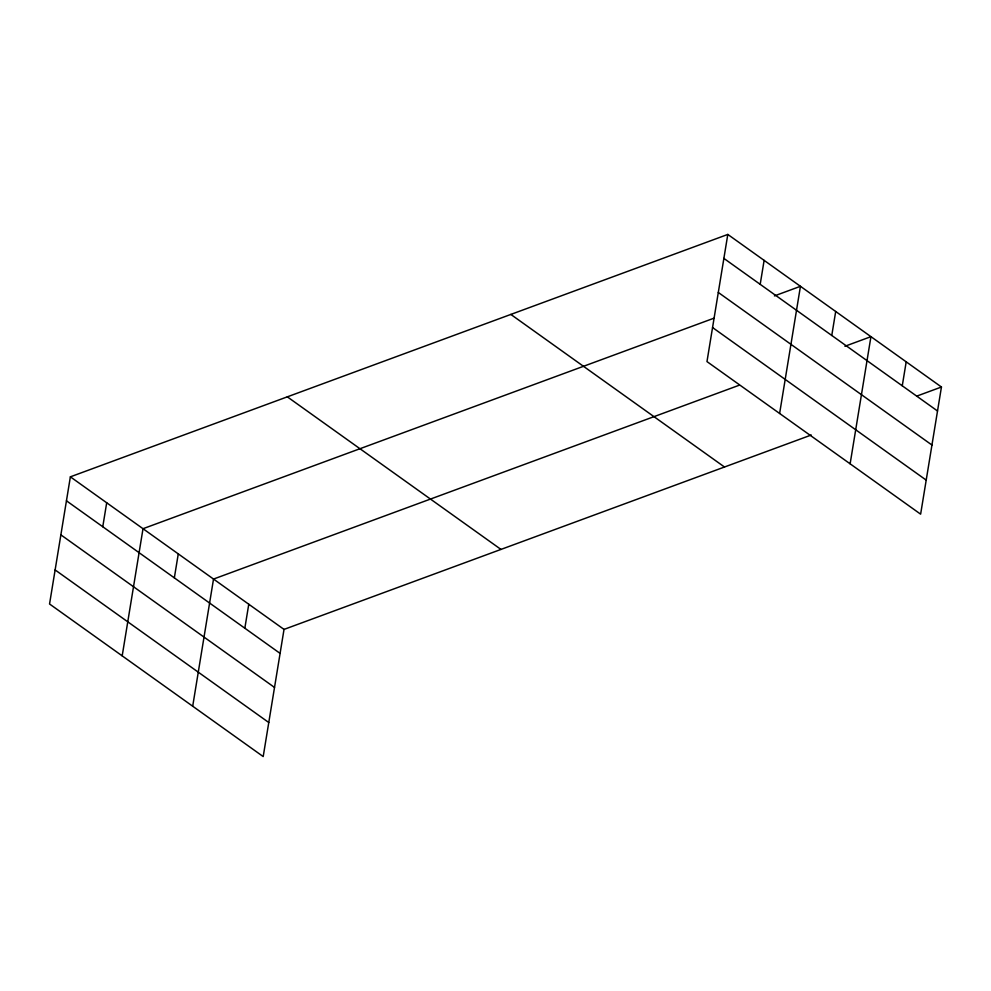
<?xml version="1.0" encoding="UTF-8"?>
<svg xmlns="http://www.w3.org/2000/svg" width="991" height="991" viewBox="0 0 991 991"><rect width="100%" height="100%" fill="white"/><g stroke="black" fill="none" stroke-linecap="round" stroke-linejoin="round"><path stroke-width="1.49" d="M727.803 234.433L706.979 361.591L920.627 514.168L941.45 387.01L727.803 234.433L70.373 476.832L49.55 603.99L263.197 756.567L284.021 629.409L811.282 435.012M102.767 526.741L106.694 502.771M122.19 655.856L143.014 528.711L713.656 318.309M174.342 577.864L178.269 553.882M192.7 706.211L213.523 579.066L739.323 385.189M244.839 628.207L248.766 604.237M760.196 284.343L764.123 260.373M779.62 413.458L800.443 286.312L774.405 295.913M831.771 335.466L835.698 311.484M850.129 463.813L870.94 336.667L844.914 346.268M902.268 385.809L906.195 361.839M916.861 396.078L941.45 387.01M723.876 258.403L937.523 410.992M718.302 292.456L931.949 445.033M712.554 327.538L926.201 480.115M510.848 314.432L724.495 467.009M287.328 396.846L500.975 549.423M70.373 476.832L284.021 629.409M66.447 500.802L280.094 653.391M60.872 534.855L274.519 687.432M55.124 569.936L268.772 722.513"/></g></svg>
